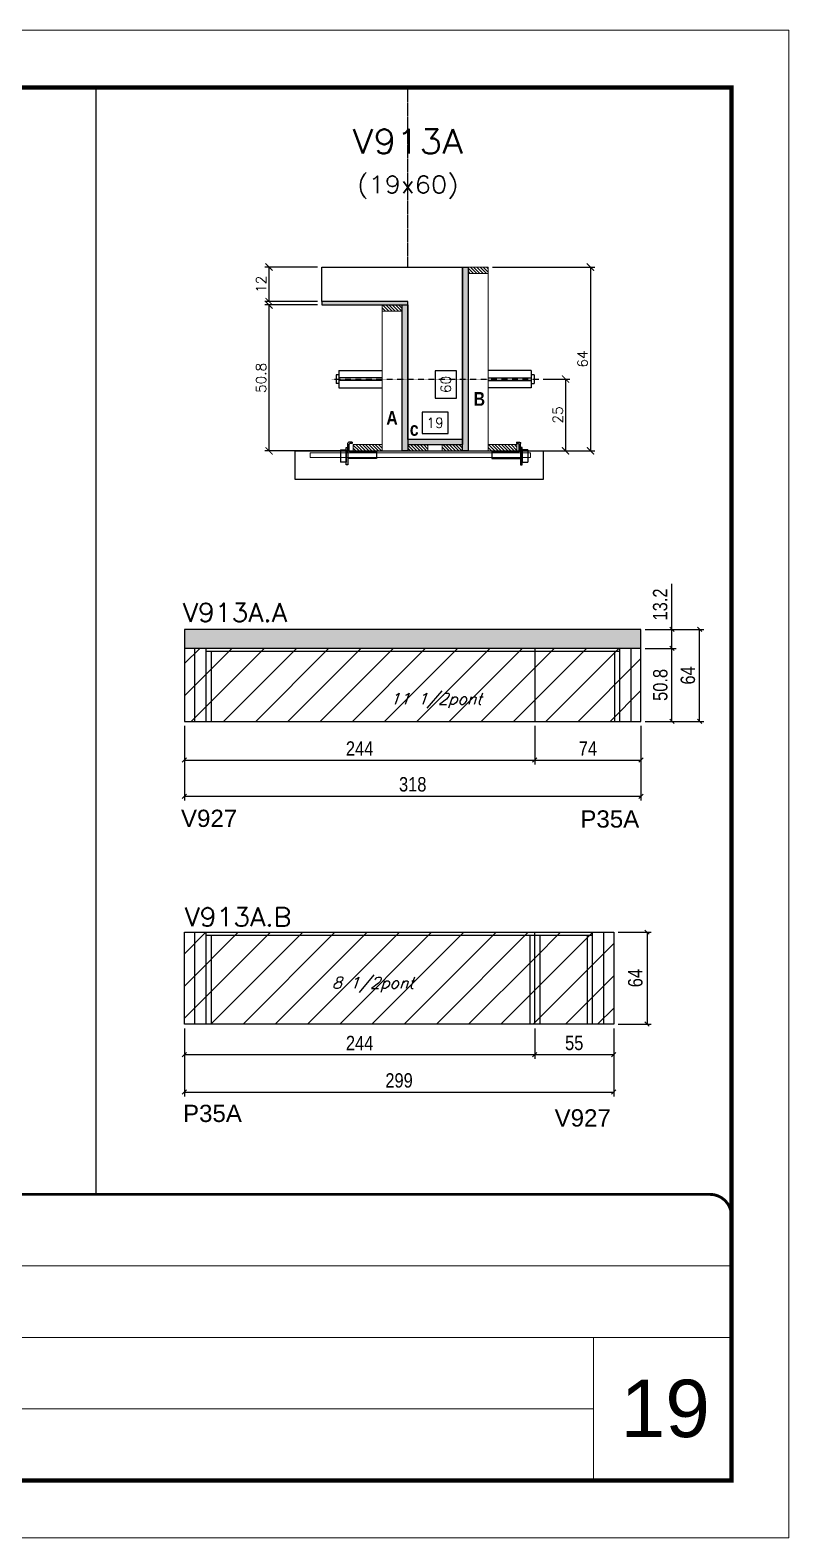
# Model space of a CAD drawing. Extents: x -20960 to -5926, y -2106 to 21915.
# Drawn here: x -8067 to -7538, y 16271 to 17321 of the extents above; entities that cross this region are included whole.
import ezdxf
from ezdxf.enums import TextEntityAlignment as Align

# ---------------------------------------------------------------- set-up
doc = ezdxf.new("R2010")
doc.units = 0
for name, pattern in [('CONTINUO', [0]), ('DASHED', [0.75, 0.5, -0.25]), ('HIDDEN', [0.375, 0.25, -0.125])]:
    doc.linetypes.add(name, pattern=pattern)
for name, color, linetype in [('5', 5, 'Continuous'), ('barrote', 251, 'Continuous'), ('COTA', 241, 'Continuous'), ('Cota Seção (2x)', 4, 'Continuous'), ('detalhes', 4, 'Continuous'), ('Painéis', 200, 'Continuous'), ('presilha', 1, 'Continuous'), ('Reaproveitamento', 251, 'Continuous'), ('SARR_2.2x7', 40, 'Continuous'), ('SARR_3.5x7', 81, 'Continuous'), ('TENSOR', 3, 'Continuous'), ('texto', 7, 'Continuous'), ('Texto de Titulo', 7, 'Continuous'), ('Texto Qtd Sarr', 242, 'Continuous')]:
    doc.layers.add(name, color=color, linetype=linetype)
for name, color, linetype, lineweight in [('CARIMBO', 255, 'Continuous', 9), ('CONCRETO', 251, 'Continuous', 25), ('Folhas', 255, 'Continuous', 9), ('Hachura', 251, 'Continuous', 9), ('Madeira', 126, 'Continuous', 18), ('SARRAFO DE PRESSAO', 251, 'DASHED', 9), ('SCO-___-LAJ', 2, 'Continuous', 0), ('Texto Seção', 7, 'Continuous', 15)]:
    doc.layers.add(name, color=color, linetype=linetype, lineweight=lineweight)
doc.styles.add('ARIAL', font='arial.ttf')
doc.styles.add('COTA TECNICA', font='techl___.ttf', dxfattribs={"height": 10})
doc.styles.add('REGUA-120', font='ROMANS.shx', dxfattribs={"height": 15})
doc.styles.add('Romans', font='romans.shx')
doc.styles.get("Standard").update_dxf_attribs({"font": 'arial.ttf'})
doc.styles.add('TECNICA', font='techb___.ttf', dxfattribs={"height": 10})
doc.dimstyles.new('Cota Seção (2x)', dxfattribs={"dimtxt": 7, "dimasz": 5, "dimexe": 3, "dimexo": 3, "dimgap": 2, "dimtad": 3, "dimdec": 1, "dimlfac": 0.5, "dimzin": 12, "dimdsep": 46, "dimtxsty": 'Romans', "dimblk": 'ARCHTICK', "dimcen": 0, "dimclrd": 4, "dimclre": 4, "dimclrt": 1, "dimadec": 1, "dimazin": 3, "dimtfac": 1, "dimtdec": 1, "dimtmove": 0, "dimatfit": 3, "dimldrblk": 'OBLIQUE', "dimfxl": 1, "dimtolj": 1, "dimtzin": 12, "dimarcsym": 0})
doc.dimstyles.new('Cota Seção interna', dxfattribs={"dimtxt": 7, "dimasz": 6, "dimexe": 0.18, "dimexo": 2, "dimgap": -4, "dimtad": 3, "dimdec": 1, "dimlfac": 0.5, "dimzin": 12, "dimdsep": 46, "dimtxsty": 'Romans', "dimblk": 'ARCHTICK', "dimcen": 0.09, "dimse1": 1, "dimse2": 1, "dimsd1": 1, "dimsd2": 1, "dimclrd": 180, "dimclre": 5, "dimclrt": 1, "dimadec": 0, "dimazin": 3, "dimtfac": 1, "dimtdec": 1, "dimtofl": 0, "dimtmove": 0, "dimatfit": 3, "dimldrblk": 'ARCHTICK', "dimfxl": 1, "dimtolj": 1, "dimtzin": 0, "dimarcsym": 0})
doc.dimstyles.new('PAINEL', dxfattribs={"dimtxt": 10, "dimasz": 3, "dimexe": 3, "dimexo": 3, "dimgap": 3, "dimtad": 1, "dimdec": 1, "dimzin": 12, "dimdsep": 46, "dimtxsty": 'COTA TECNICA', "dimblk1": 'OBLIQUE', "dimblk2": 'OBLIQUE', "dimsah": 1, "dimcen": 0.9, "dimclrd": 4, "dimclre": 4, "dimclrt": 240, "dimadec": 1, "dimazin": 3, "dimtfac": 1, "dimtdec": 1, "dimtmove": 0, "dimatfit": 3, "dimfxl": 1, "dimtolj": 1, "dimtzin": 12, "dimarcsym": 0})
pattern_1 = [(45, (1585, 0), (-11.22532, 11.22532), [])]

# ---------------------------------------------------------------- blocks, each defined once
blk = doc.blocks.new('9999999999')
at = {"color": 30, "linetype": 'CONTINUO'}
for p, q in [((98564.6, 34379.6), (99584, 34379.6)), ((98564.6, 34329.8), (99488, 34329.8)), ((99584, 34329.8), (99488, 34329.8)), ((99488, 34329.8), (99488, 34230.2)), ((98564.6, 34280), (99488, 34280))]:
    blk.add_line(p, q, dxfattribs=at)
at = {"color": 30, "linetype": 'CONTINUO', "const_width": 2}
blk.add_lwpolyline([(99584, 34230.2), (99584, 34414.4, 0.414214), (99569, 34429.4), (98229, 34429.4, 0.414214), (98214, 34414.4), (98214, 34245.2, 0.414214), (98229, 34230.2), (99584, 34230.2)], format="xyb", dxfattribs=at)
at = {"layer": 'Folhas'}
blk.add_lwpolyline([(98139, 34190.2), (99624, 34190.2), (99624, 35240.2), (98139, 35240.2)], close=True, dxfattribs=at)
at = {"layer": 'Folhas', "color": 30, "const_width": 3}
blk.add_lwpolyline([(98214, 34230.2), (99584, 34230.2), (99584, 35200.2), (98214, 35200.2)], close=True, dxfattribs=at)
blk = doc.blocks.new('_Oblique')
at = {"color": 0, "linetype": 'ByBlock', "lineweight": -2}
blk.add_line((-0.5, -0.5), (0.5, 0.5), dxfattribs=at)
blk = doc.blocks.new('*D1904')
at = {"layer": 'COTA', "color": 4, "linetype": 'ByBlock', "lineweight": -2, "transparency": 16777216}
for p, q in [((-7959.5, 16836.7), (-7959.5, 16784.6)), ((-7641.5, 16836.7), (-7641.5, 16784.6)), ((-7959.5, 16787.6), (-7641.5, 16787.6))]:
    blk.add_line(p, q, dxfattribs=at)
at = {"layer": 'Defpoints', "color": 0, "linetype": 'ByBlock', "transparency": 16777216}
for p in [(-7959.5, 16839.7), (-7641.5, 16839.7), (-7641.5, 16787.6)]:
    blk.add_point(p, dxfattribs=at)
at = {"layer": 'COTA', "color": 4, "linetype": 'ByBlock', "lineweight": -2, "transparency": 16777216, "xscale": 3, "yscale": 3, "zscale": 3, "rotation": 180}
blk.add_blockref('_Oblique', (-7959.5, 16787.6), dxfattribs=at)
at = {"layer": 'COTA', "color": 4, "linetype": 'ByBlock', "lineweight": -2, "transparency": 16777216, "xscale": 3, "yscale": 3, "zscale": 3}
blk.add_blockref('_Oblique', (-7641.5, 16787.6), dxfattribs=at)
at = {"layer": 'COTA', "color": 240, "linetype": 'ByBlock', "transparency": 16777216, "insert": (-7800.5, 16795.8), "char_height": 10, "attachment_point": 5, "style": 'COTA TECNICA'}
blk.add_mtext('\\A1;318', dxfattribs=at)
blk = doc.blocks.new('*D1905')
at = {"layer": 'COTA', "color": 4, "linetype": 'ByBlock', "lineweight": -2, "transparency": 16777216}
for p, q in [((-7959.5, 16625.9), (-7959.5, 16578.5)), ((-7660.5, 16625.9), (-7660.5, 16578.5)), ((-7959.5, 16581.5), (-7660.5, 16581.5))]:
    blk.add_line(p, q, dxfattribs=at)
at = {"layer": 'Defpoints', "color": 0, "linetype": 'ByBlock', "transparency": 16777216}
for p in [(-7959.5, 16628.9), (-7660.5, 16628.9), (-7660.5, 16581.5)]:
    blk.add_point(p, dxfattribs=at)
at = {"layer": 'COTA', "color": 4, "linetype": 'ByBlock', "lineweight": -2, "transparency": 16777216, "xscale": 3, "yscale": 3, "zscale": 3, "rotation": 180}
blk.add_blockref('_Oblique', (-7959.5, 16581.5), dxfattribs=at)
at = {"layer": 'COTA', "color": 4, "linetype": 'ByBlock', "lineweight": -2, "transparency": 16777216, "xscale": 3, "yscale": 3, "zscale": 3}
blk.add_blockref('_Oblique', (-7660.5, 16581.5), dxfattribs=at)
at = {"layer": 'COTA', "color": 240, "linetype": 'ByBlock', "transparency": 16777216, "insert": (-7810, 16589.6), "char_height": 10, "attachment_point": 5, "style": 'COTA TECNICA'}
blk.add_mtext('\\A1;299', dxfattribs=at)
blk = doc.blocks.new('*D1906')
at = {"layer": 'COTA', "color": 4, "linetype": 'ByBlock', "lineweight": -2, "transparency": 16777216}
for p, q in [((-7638.5, 16890.5), (-7616.9, 16890.5)), ((-7619.9, 16839.7), (-7619.9, 16890.5)), ((-7638.5, 16839.7), (-7616.9, 16839.7))]:
    blk.add_line(p, q, dxfattribs=at)
at = {"layer": 'Defpoints', "color": 0, "linetype": 'ByBlock', "transparency": 16777216}
for p in [(-7641.5, 16890.5), (-7619.9, 16890.5), (-7641.5, 16839.7)]:
    blk.add_point(p, dxfattribs=at)
at = {"layer": 'COTA', "color": 4, "linetype": 'ByBlock', "lineweight": -2, "transparency": 16777216, "xscale": 3, "yscale": 3, "zscale": 3}
for p, rotation in [((-7619.9, 16890.5), 90), ((-7619.9, 16839.7), 270)]:
    blk.add_blockref('_Oblique', p, dxfattribs=dict(at, rotation=rotation))
at = {"layer": 'COTA', "color": 240, "linetype": 'ByBlock', "transparency": 16777216, "insert": (-7628, 16865.1), "char_height": 10, "attachment_point": 5, "rotation": 90, "style": 'COTA TECNICA'}
blk.add_mtext('\\A1;50.8', dxfattribs=at)
blk = doc.blocks.new('*D1907')
at = {"layer": 'COTA', "color": 4, "linetype": 'ByBlock', "lineweight": -2, "transparency": 16777216}
for p, q in [((-7619.9, 16903.7), (-7619.9, 16935.5)), ((-7638.5, 16903.7), (-7616.9, 16903.7)), ((-7619.9, 16890.5), (-7619.9, 16903.7)), ((-7638.5, 16890.5), (-7616.9, 16890.5))]:
    blk.add_line(p, q, dxfattribs=at)
at = {"layer": 'Defpoints', "color": 0, "linetype": 'ByBlock', "transparency": 16777216}
for p in [(-7641.5, 16903.7), (-7619.9, 16903.7), (-7641.5, 16890.5)]:
    blk.add_point(p, dxfattribs=at)
at = {"layer": 'COTA', "color": 4, "linetype": 'ByBlock', "lineweight": -2, "transparency": 16777216, "xscale": 3, "yscale": 3, "zscale": 3}
for p, rotation in [((-7619.9, 16903.7), 90), ((-7619.9, 16890.5), 270)]:
    blk.add_blockref('_Oblique', p, dxfattribs=dict(at, rotation=rotation))
at = {"layer": 'COTA', "color": 240, "linetype": 'ByBlock', "transparency": 16777216, "insert": (-7628.1, 16921.1), "char_height": 10, "attachment_point": 5, "rotation": 90, "style": 'COTA TECNICA'}
blk.add_mtext('\\A1;13.2', dxfattribs=at)
blk = doc.blocks.new('*D1908')
at = {"layer": 'COTA', "color": 4, "linetype": 'ByBlock', "lineweight": -2, "transparency": 16777216}
for p, q in [((-7638.5, 16903.7), (-7597.7, 16903.7)), ((-7600.7, 16839.7), (-7600.7, 16903.7)), ((-7638.5, 16839.7), (-7597.7, 16839.7))]:
    blk.add_line(p, q, dxfattribs=at)
at = {"layer": 'Defpoints', "color": 0, "linetype": 'ByBlock', "transparency": 16777216}
for p in [(-7641.5, 16903.7), (-7600.7, 16903.7), (-7641.5, 16839.7)]:
    blk.add_point(p, dxfattribs=at)
at = {"layer": 'COTA', "color": 4, "linetype": 'ByBlock', "lineweight": -2, "transparency": 16777216, "xscale": 3, "yscale": 3, "zscale": 3}
for p, rotation in [((-7600.7, 16903.7), 90), ((-7600.7, 16839.7), 270)]:
    blk.add_blockref('_Oblique', p, dxfattribs=dict(at, rotation=rotation))
at = {"layer": 'COTA', "color": 240, "linetype": 'ByBlock', "transparency": 16777216, "insert": (-7608.8, 16871.7), "char_height": 10, "attachment_point": 5, "rotation": 90, "style": 'COTA TECNICA'}
blk.add_mtext('\\A1;64', dxfattribs=at)
blk = doc.blocks.new('*D1909')
at = {"layer": 'COTA', "color": 4, "linetype": 'ByBlock', "lineweight": -2, "transparency": 16777216}
for p, q in [((-7657.5, 16692.9), (-7634.3, 16692.9)), ((-7637.3, 16692.9), (-7637.3, 16628.9)), ((-7657.5, 16628.9), (-7634.3, 16628.9))]:
    blk.add_line(p, q, dxfattribs=at)
at = {"layer": 'Defpoints', "color": 0, "linetype": 'ByBlock', "transparency": 16777216}
for p in [(-7660.5, 16692.9), (-7660.5, 16628.9), (-7637.3, 16628.9)]:
    blk.add_point(p, dxfattribs=at)
at = {"layer": 'COTA', "color": 4, "linetype": 'ByBlock', "lineweight": -2, "transparency": 16777216, "xscale": 3, "yscale": 3, "zscale": 3}
for p, rotation in [((-7637.3, 16692.9), 90), ((-7637.3, 16628.9), 270)]:
    blk.add_blockref('_Oblique', p, dxfattribs=dict(at, rotation=rotation))
at = {"layer": 'COTA', "color": 240, "linetype": 'ByBlock', "transparency": 16777216, "insert": (-7645.4, 16660.9), "char_height": 10, "attachment_point": 5, "rotation": 90, "style": 'COTA TECNICA'}
blk.add_mtext('\\A1;64', dxfattribs=at)
blk = doc.blocks.new('*D1910')
at = {"layer": 'COTA', "color": 4, "linetype": 'ByBlock', "lineweight": -2, "transparency": 16777216}
for p, q in [((-7959.5, 16836.7), (-7959.5, 16809.7)), ((-7715.5, 16836.7), (-7715.5, 16809.7)), ((-7959.5, 16812.7), (-7715.5, 16812.7))]:
    blk.add_line(p, q, dxfattribs=at)
at = {"layer": 'Defpoints', "color": 0, "linetype": 'ByBlock', "transparency": 16777216}
for p in [(-7959.5, 16839.7), (-7715.5, 16839.7), (-7715.5, 16812.7)]:
    blk.add_point(p, dxfattribs=at)
at = {"layer": 'COTA', "color": 4, "linetype": 'ByBlock', "lineweight": -2, "transparency": 16777216, "xscale": 3, "yscale": 3, "zscale": 3, "rotation": 180}
blk.add_blockref('_Oblique', (-7959.5, 16812.7), dxfattribs=at)
at = {"layer": 'COTA', "color": 4, "linetype": 'ByBlock', "lineweight": -2, "transparency": 16777216, "xscale": 3, "yscale": 3, "zscale": 3}
blk.add_blockref('_Oblique', (-7715.5, 16812.7), dxfattribs=at)
at = {"layer": 'COTA', "color": 240, "linetype": 'ByBlock', "transparency": 16777216, "insert": (-7837.5, 16820.8), "char_height": 10, "attachment_point": 5, "style": 'COTA TECNICA'}
blk.add_mtext('\\A1;244', dxfattribs=at)
blk = doc.blocks.new('*D1911')
at = {"layer": 'COTA', "color": 4, "linetype": 'ByBlock', "lineweight": -2, "transparency": 16777216}
for p, q in [((-7715.5, 16836.7), (-7715.5, 16809.7)), ((-7641.5, 16836.7), (-7641.5, 16809.7)), ((-7715.5, 16812.7), (-7641.5, 16812.7))]:
    blk.add_line(p, q, dxfattribs=at)
at = {"layer": 'Defpoints', "color": 0, "linetype": 'ByBlock', "transparency": 16777216}
for p in [(-7715.5, 16839.7), (-7641.5, 16839.7), (-7641.5, 16812.7)]:
    blk.add_point(p, dxfattribs=at)
at = {"layer": 'COTA', "color": 4, "linetype": 'ByBlock', "lineweight": -2, "transparency": 16777216, "xscale": 3, "yscale": 3, "zscale": 3, "rotation": 180}
blk.add_blockref('_Oblique', (-7715.5, 16812.7), dxfattribs=at)
at = {"layer": 'COTA', "color": 4, "linetype": 'ByBlock', "lineweight": -2, "transparency": 16777216, "xscale": 3, "yscale": 3, "zscale": 3}
blk.add_blockref('_Oblique', (-7641.5, 16812.7), dxfattribs=at)
at = {"layer": 'COTA', "color": 240, "linetype": 'ByBlock', "transparency": 16777216, "insert": (-7678.5, 16820.8), "char_height": 10, "attachment_point": 5, "style": 'COTA TECNICA'}
blk.add_mtext('\\A1;74', dxfattribs=at)
blk = doc.blocks.new('*D1912')
at = {"layer": 'COTA', "color": 4, "linetype": 'ByBlock', "lineweight": -2, "transparency": 16777216}
for p, q in [((-7959.5, 16625.9), (-7959.5, 16604.6)), ((-7715.5, 16625.9), (-7715.5, 16604.6)), ((-7959.5, 16607.6), (-7715.5, 16607.6))]:
    blk.add_line(p, q, dxfattribs=at)
at = {"layer": 'Defpoints', "color": 0, "linetype": 'ByBlock', "transparency": 16777216}
for p in [(-7959.5, 16628.9), (-7715.5, 16628.9), (-7715.5, 16607.6)]:
    blk.add_point(p, dxfattribs=at)
at = {"layer": 'COTA', "color": 4, "linetype": 'ByBlock', "lineweight": -2, "transparency": 16777216, "xscale": 3, "yscale": 3, "zscale": 3, "rotation": 180}
blk.add_blockref('_Oblique', (-7959.5, 16607.6), dxfattribs=at)
at = {"layer": 'COTA', "color": 4, "linetype": 'ByBlock', "lineweight": -2, "transparency": 16777216, "xscale": 3, "yscale": 3, "zscale": 3}
blk.add_blockref('_Oblique', (-7715.5, 16607.6), dxfattribs=at)
at = {"layer": 'COTA', "color": 240, "linetype": 'ByBlock', "transparency": 16777216, "insert": (-7837.5, 16615.7), "char_height": 10, "attachment_point": 5, "style": 'COTA TECNICA'}
blk.add_mtext('\\A1;244', dxfattribs=at)
blk = doc.blocks.new('*D1913')
at = {"layer": 'COTA', "color": 4, "linetype": 'ByBlock', "lineweight": -2, "transparency": 16777216}
for p, q in [((-7715.5, 16625.9), (-7715.5, 16604.6)), ((-7660.5, 16625.9), (-7660.5, 16604.6)), ((-7715.5, 16607.6), (-7660.5, 16607.6))]:
    blk.add_line(p, q, dxfattribs=at)
at = {"layer": 'Defpoints', "color": 0, "linetype": 'ByBlock', "transparency": 16777216}
for p in [(-7715.5, 16628.9), (-7660.5, 16628.9), (-7660.5, 16607.6)]:
    blk.add_point(p, dxfattribs=at)
at = {"layer": 'COTA', "color": 4, "linetype": 'ByBlock', "lineweight": -2, "transparency": 16777216, "xscale": 3, "yscale": 3, "zscale": 3, "rotation": 180}
blk.add_blockref('_Oblique', (-7715.5, 16607.6), dxfattribs=at)
at = {"layer": 'COTA', "color": 4, "linetype": 'ByBlock', "lineweight": -2, "transparency": 16777216, "xscale": 3, "yscale": 3, "zscale": 3}
blk.add_blockref('_Oblique', (-7660.5, 16607.6), dxfattribs=at)
at = {"layer": 'COTA', "color": 240, "linetype": 'ByBlock', "transparency": 16777216, "insert": (-7688, 16615.7), "char_height": 10, "attachment_point": 5, "style": 'COTA TECNICA'}
blk.add_mtext('\\A1;55', dxfattribs=at)
blk = doc.blocks.new('titulo1')
at = {"layer": 'Defpoints', "color": 252, "linetype": 'HIDDEN', "ltscale": 2}
blk.add_line((0, 0), (0, 125), dxfattribs=at)
at = {"layer": 'Defpoints', "style": 'Romans', "oblique": 15}
blk.add_attdef('FOLHA', text='', height=10, dxfattribs=at).set_placement((0, 15.6), align=Align.MIDDLE_CENTER)
at = {"layer": 'Texto Qtd Sarr', "color": 3, "style": 'Romans', "oblique": 15}
for tag, height, p in [('TITULO', 17, (0, 71.4)), ('SEÇÃO', 12, (0, 41.5))]:
    blk.add_attdef(tag, text='', height=height, dxfattribs=at).set_placement(p, align=Align.MIDDLE_CENTER)
blk = doc.blocks.new('_ArchTick')
at = {"color": 0, "linetype": 'ByBlock', "const_width": 0.15}
blk.add_lwpolyline([(-0.5, -0.5), (0.5, 0.5)], dxfattribs=at)
blk = doc.blocks.new('*D1883')
at = {"layer": 'COTA', "color": 4, "lineweight": -2, "transparency": 16777216}
for p, q in [((-7866.9, 17129.7), (-7903.6, 17129.7)), ((-7900.6, 17028.1), (-7900.6, 17129.7)), ((-7849.3, 17028.1), (-7903.6, 17028.1))]:
    blk.add_line(p, q, dxfattribs=at)
at = {"layer": 'Defpoints', "color": 0, "transparency": 16777216}
for p in [(-7900.6, 17129.7), (-7863.9, 17129.7), (-7846.3, 17028.1)]:
    blk.add_point(p, dxfattribs=at)
at = {"layer": 'COTA', "color": 4, "lineweight": -2, "transparency": 16777216, "xscale": 5, "yscale": 5, "zscale": 5}
for p, rotation in [((-7900.6, 17129.7), 90), ((-7900.6, 17028.1), 270)]:
    blk.add_blockref('_ArchTick', p, dxfattribs=dict(at, rotation=rotation))
at = {"layer": 'COTA', "color": 1, "transparency": 16777216, "insert": (-7906.1, 17078.9), "char_height": 7, "attachment_point": 5, "rotation": 90, "style": 'Romans'}
blk.add_mtext('\\A1;50.8', dxfattribs=at)
blk = doc.blocks.new('*D1884')
at = {"layer": 'COTA', "color": 4, "lineweight": -2, "transparency": 16777216}
for p, q in [((-7866.9, 17156.1), (-7903.6, 17156.1)), ((-7900.6, 17132.1), (-7900.6, 17156.1)), ((-7866.9, 17132.1), (-7903.6, 17132.1))]:
    blk.add_line(p, q, dxfattribs=at)
at = {"layer": 'Defpoints', "color": 0, "transparency": 16777216}
for p in [(-7900.6, 17156.1), (-7863.9, 17156.1), (-7863.9, 17132.1)]:
    blk.add_point(p, dxfattribs=at)
at = {"layer": 'COTA', "color": 4, "lineweight": -2, "transparency": 16777216, "xscale": 5, "yscale": 5, "zscale": 5}
for p, rotation in [((-7900.6, 17156.1), 90), ((-7900.6, 17132.1), 270)]:
    blk.add_blockref('_ArchTick', p, dxfattribs=dict(at, rotation=rotation))
at = {"layer": 'COTA', "color": 1, "transparency": 16777216, "insert": (-7906.1, 17144.1), "char_height": 7, "attachment_point": 5, "rotation": 90, "style": 'Romans'}
blk.add_mtext('\\A1;12', dxfattribs=at)
blk = doc.blocks.new('*D1885')
at = {"layer": 'Cota Seção (2x)', "color": 180, "lineweight": -2, "transparency": 16777216}
for p, q in [((-7769.9, 17083.8), (-7784.9, 17083.8)), ((-7784.9, 17083.8), (-7784.9, 17064.8)), ((-7769.9, 17064.8), (-7769.9, 17083.8)), ((-7784.9, 17064.8), (-7769.9, 17064.8))]:
    blk.add_line(p, q, dxfattribs=at)
at = {"layer": 'Defpoints', "color": 0, "transparency": 16777216}
for p in [(-7803.9, 17156.1), (-7765.9, 17156.1), (-7803.9, 17036.1)]:
    blk.add_point(p, dxfattribs=at)
at = {"layer": 'Cota Seção (2x)', "color": 1, "transparency": 16777216, "insert": (-7777.4, 17074.3), "char_height": 7, "attachment_point": 5, "rotation": 90, "style": 'Romans'}
blk.add_mtext('\\A1;60', dxfattribs=at)
blk = doc.blocks.new('PRESILHA METÁLICA 1')
at = {"layer": 'presilha'}
for p, q in [((7.5, 10.6), (7.5, 19.9)), ((12, 21), (8.6, 21)), ((9, 11.6), (9, 18.9)), ((12, 19.5), (9.6, 19.5)), ((12, 21), (12, 19.5)), ((0, 13), (6, 13)), ((0, 13), (0, 0)), ((6, 0), (0, 0)), ((6, 15.5), (7.5, 15.5)), ((6, -2.5), (6, 15.5)), ((6, 13), (6, 0)), ((7.5, 15.5), (7.5, -2.5)), ((37.5, 4.1), (7.5, 4.1)), ((37.5, 11), (9.6, 11)), ((37.5, 11), (37.5, 4.1)), ((7.5, -2.5), (6, -2.5))]:
    blk.add_line(p, q, dxfattribs=at)
for centre, radius, start, end in [((8.6, 19.9), 1.14, 90, 180), ((9.6, 18.9), 0.57, 90, 180), ((9.6, 11.6), 0.57, 180, 270)]:
    blk.add_arc(centre, radius, start, end, dxfattribs=at)
blk = doc.blocks.new('*D1886')
at = {"layer": 'Cota Seção (2x)', "color": 180, "lineweight": -2, "transparency": 16777216}
for p, q in [((-7775.9, 17055.1), (-7793.9, 17055.1)), ((-7793.9, 17055.1), (-7793.9, 17040.1)), ((-7775.9, 17040.1), (-7775.9, 17055.1)), ((-7793.9, 17040.1), (-7775.9, 17040.1))]:
    blk.add_line(p, q, dxfattribs=at)
at = {"layer": 'Defpoints', "color": 0, "transparency": 16777216}
for p in [(-7803.9, 17036.1), (-7803.9, 17028.1), (-7765.9, 17028.1)]:
    blk.add_point(p, dxfattribs=at)
at = {"layer": 'Cota Seção (2x)', "color": 1, "transparency": 16777216, "insert": (-7784.9, 17047.6), "char_height": 7, "attachment_point": 5, "style": 'Romans'}
blk.add_mtext('\\A1;19', dxfattribs=at)
blk = doc.blocks.new('*D1887')
at = {"layer": 'COTA', "color": 4, "lineweight": -2, "transparency": 16777216}
for p, q in [((-7744.9, 17156.1), (-7673.7, 17156.1)), ((-7676.7, 17156.1), (-7676.7, 17028.1)), ((-7744.9, 17028.1), (-7673.7, 17028.1))]:
    blk.add_line(p, q, dxfattribs=at)
at = {"layer": 'Defpoints', "color": 0, "transparency": 16777216}
for p in [(-7747.9, 17156.1), (-7747.9, 17028.1), (-7676.7, 17028.1)]:
    blk.add_point(p, dxfattribs=at)
at = {"layer": 'COTA', "color": 4, "lineweight": -2, "transparency": 16777216, "xscale": 5, "yscale": 5, "zscale": 5}
for p, rotation in [((-7676.7, 17156.1), 90), ((-7676.7, 17028.1), 270)]:
    blk.add_blockref('_ArchTick', p, dxfattribs=dict(at, rotation=rotation))
at = {"layer": 'COTA', "color": 1, "transparency": 16777216, "insert": (-7682.2, 17092.1), "char_height": 7, "attachment_point": 5, "rotation": 90, "style": 'Romans'}
blk.add_mtext('\\A1;64', dxfattribs=at)
blk = doc.blocks.new('*D1902')
at = {"layer": 'COTA', "color": 4, "lineweight": -2, "transparency": 16777216}
for p, q in [((-7709.6, 17078.1), (-7691, 17078.1)), ((-7694, 17078.1), (-7694, 17028.1)), ((-7709.6, 17028.1), (-7691, 17028.1))]:
    blk.add_line(p, q, dxfattribs=at)
at = {"layer": 'Defpoints', "color": 0, "transparency": 16777216}
for p in [(-7712.6, 17078.1), (-7712.6, 17028.1), (-7694, 17028.1)]:
    blk.add_point(p, dxfattribs=at)
at = {"layer": 'COTA', "color": 4, "lineweight": -2, "transparency": 16777216, "xscale": 5, "yscale": 5, "zscale": 5}
for p, rotation in [((-7694, 17078.1), 90), ((-7694, 17028.1), 270)]:
    blk.add_blockref('_ArchTick', p, dxfattribs=dict(at, rotation=rotation))
at = {"layer": 'COTA', "color": 1, "transparency": 16777216, "insert": (-7699.5, 17053.1), "char_height": 7, "attachment_point": 5, "rotation": 90, "style": 'Romans'}
blk.add_mtext('\\A1;25', dxfattribs=at)

msp = doc.modelspace()

# ---------------------------------------------------------------- hatches: boundary and pattern name
at = {"layer": 'COTA', "linetype": 'ByBlock'}
h = msp.add_hatch(dxfattribs=at)
h.set_pattern_fill('AR-CONC', color=256, scale=0.03)
h.set_pattern_definition([(50, (-146813.3204, -14867.5354), (5.46554007, -0.47817257), [0.5715, -6.2865]), (355, (-146813.3204, -14867.5354), (-1.05730264, 5.73170536), [0.4572, -5.02921753]), (100.4514447, (-146812.865, -14867.575), (4.40823741, 5.25353256), [0.48570026, -5.34270734]), (46.1842, (-146813.3204, -14866.0114), (8.13237123, -1.26126984), [0.85725, -9.42975]), (96.6355576, (-146812.643, -14866.1165), (7.122124, 7.42278374), [0.7285507, -8.01406824]), (351.184151, (-146813.3204, -14866.011), (7.122124, 7.42278374), [0.685799, -7.54379196]), (21, (-146812.5584, -14866.3924), (4.54843174, -3.06795595), [0.5715, -6.2865]), (326, (-146812.5584, -14866.3924), (1.85406085, 5.52563898), [0.4572, -5.0292]), (71.451445, (-146812.1794, -14866.648), (6.40249258, 2.45768307), [0.48570026, -5.34269813]), (37.5, (-146813.3204, -14867.5354), (0.092658098, 2.536651166), [0, -4.96824, 0, -5.1054, 0, -5.04825]), (7.5, (-146813.3204, -14867.5354), (2.004589875, 3.005417245), [0, -2.91084, 0, -4.85394, 0, -1.92405]), (327.5, (-146815.0197, -14867.5354), (4.067717855, -0.17186232), [0, -1.905, 0, -5.9436, 0, -7.8867]), (317.5, (-146815.7817, -14867.5354), (4.44387544, 0.76279473), [0, -2.4765, 0, -3.94716, 0, -5.6007])])
h.paths.add_polyline_path([(-7641.5, 16890.53), (-7641.5, 16903.73), (-7959.5, 16903.73), (-7959.5, 16890.53)])
at = {"layer": 'Hachura'}
h = msp.add_hatch(color=256, dxfattribs=at)
h.dxf.hatch_style = 1
h.paths.add_polyline_path([(-7765.89, 17156.09), (-7761.89, 17156.09), (-7761.89, 17028.09), (-7765.89, 17028.09)])
h = msp.add_hatch(dxfattribs=at)
h.set_pattern_fill('ANSI31', color=256, scale=0.5, angle=270, style=0)
h.set_pattern_definition([(315, (15045.9306, 8848.4468), (1.12253202, 1.12253202), [])])
h.paths.add_polyline_path([(-7747.89, 17151.69), (-7747.89, 17156.09), (-7761.89, 17156.09), (-7761.89, 17151.69)])
h = msp.add_hatch(color=256, dxfattribs=at)
h.dxf.hatch_style = 1
h.paths.add_polyline_path([(-7803.89, 17129.69), (-7803.89, 17132.09), (-7863.89, 17132.09), (-7863.89, 17129.69)])
h = msp.add_hatch(dxfattribs=at)
h.set_pattern_fill('ANSI31', color=256, scale=0.5, angle=270, style=0)
h.set_pattern_definition([(315, (15105.9306, 8822.0468), (1.12253202, 1.12253202), [])])
h.paths.add_polyline_path([(-7807.89, 17125.29), (-7807.89, 17129.69), (-7821.89, 17129.69), (-7821.89, 17125.29)])
h = msp.add_hatch(color=256, dxfattribs=at)
h.dxf.hatch_style = 1
h.paths.add_polyline_path([(-7807.89, 17129.69), (-7803.89, 17129.69), (-7803.89, 17028.09), (-7807.89, 17028.09)])
h = msp.add_hatch(dxfattribs=at)
h.set_pattern_fill('ANSI31', color=256, scale=0.5, angle=270, style=0)
h.set_pattern_definition([(315, (15105.9306, 8798.4468), (1.12253202, 1.12253202), [])])
h.paths.add_polyline_path([(-7841.89, 17028.09), (-7841.89, 17032.49), (-7821.89, 17032.49), (-7821.89, 17028.09)])
h = msp.add_hatch(color=256, dxfattribs=at)
h.dxf.hatch_style = 1
h.paths.add_polyline_path([(-7765.89, 17032.49), (-7765.89, 17036.09), (-7803.89, 17036.09), (-7803.89, 17032.49)])
h = msp.add_hatch(dxfattribs=at)
h.set_pattern_fill('ANSI31', color=256, scale=0.5, angle=270, style=0)
h.set_pattern_definition([(315, (15114.7306, 8798.4468), (1.12253202, 1.12253202), [])])
h.paths.add_polyline_path([(-7803.89, 17028.09), (-7803.89, 17032.49), (-7789.89, 17032.49), (-7789.89, 17028.09)])
h = msp.add_hatch(dxfattribs=at)
h.set_pattern_fill('ANSI31', color=256, scale=0.5, angle=270, style=0)
h.set_pattern_definition([(315, (15114.7327, 8798.4468), (1.12253202, 1.12253202), [])])
h.paths.add_polyline_path([(-7765.89, 17028.09), (-7765.89, 17032.49), (-7779.89, 17032.49), (-7779.89, 17028.09)])
h = msp.add_hatch(dxfattribs=at)
h.set_pattern_fill('ANSI31', color=256, scale=0.5, angle=270, style=0)
h.set_pattern_definition([(315, (15011.9306, 8798.4468), (1.12253202, 1.12253202), [])])
h.paths.add_polyline_path([(-7747.89, 17028.09), (-7747.89, 17032.49), (-7727.89, 17032.49), (-7727.89, 17028.09)])
at = {"layer": 'Reaproveitamento', "transparency": 33554684}
h = msp.add_hatch(dxfattribs=at)
h.set_pattern_fill('ANSI31', color=256, scale=5)
h.set_pattern_definition(pattern_1)
h.paths.add_polyline_path([(-7959.5, 16890.53), (-7959.5, 16839.73), (-7715.5, 16839.73), (-7715.5, 16890.53)])
h.paths.add_polyline_path([(-7824.62, 16846.14), (-7750.52, 16846.14), (-7745.02, 16862.11), (-7819.12, 16862.11)], flags=24)
h = msp.add_hatch(dxfattribs=at)
h.set_pattern_fill('ANSI31', color=256, scale=5)
h.set_pattern_definition(pattern_1)
h.paths.add_polyline_path([(-7715.5, 16890.53), (-7715.5, 16839.73), (-7641.5, 16839.73), (-7641.5, 16890.53)])
h = msp.add_hatch(dxfattribs=at)
h.set_pattern_fill('ANSI31', color=256, scale=5)
h.set_pattern_definition(pattern_1)
h.paths.add_polyline_path([(-7715.5, 16628.86), (-7715.5, 16692.86), (-7959.5, 16692.86), (-7959.5, 16628.86)])
h.paths.add_polyline_path([(-7864.61, 16648.34), (-7796.99, 16648.34), (-7791.49, 16664.31), (-7859.11, 16664.31)], flags=24)
h = msp.add_hatch(dxfattribs=at)
h.set_pattern_fill('ANSI31', color=256, scale=5)
h.set_pattern_definition(pattern_1)
h.paths.add_polyline_path([(-7715.5, 16628.86), (-7660.5, 16628.86), (-7660.5, 16692.86), (-7715.5, 16692.86)])

# ---------------------------------------------------------------- linework, layer by layer
at = {"ltscale": 3}
for p, q in [((-7851.89, 17084.06), (-7851.89, 17072.06)), ((-7851.89, 17084.06), (-7821.89, 17084.06)), ((-7717.89, 17084.06), (-7747.89, 17084.06)), ((-7717.89, 17084.06), (-7717.89, 17072.06)), ((-7853.89, 17081.06), (-7853.89, 17075.06)), ((-7851.89, 17081.06), (-7853.89, 17081.06)), ((-7851.89, 17075.06), (-7853.89, 17075.06)), ((-7821.89, 17079.06), (-7851.89, 17079.06)), ((-7821.89, 17077.06), (-7851.89, 17077.06)), ((-7747.89, 17079.06), (-7717.89, 17079.06)), ((-7747.89, 17077.06), (-7717.89, 17077.06)), ((-7715.89, 17081.06), (-7717.89, 17081.06)), ((-7717.89, 17075.06), (-7715.89, 17075.06)), ((-7715.89, 17081.06), (-7715.89, 17075.06)), ((-7851.89, 17072.06), (-7821.89, 17072.06)), ((-7717.89, 17072.06), (-7747.89, 17072.06))]:
    msp.add_line(p, q, dxfattribs=at)
at = {"layer": 'barrote'}
msp.add_lwpolyline([(-7709.53, 17008.09), (-7882.49, 17008.09), (-7882.49, 17028.09), (-7709.53, 17028.09)], close=True, dxfattribs=at)
at = {"layer": 'CONCRETO'}
msp.add_lwpolyline([(-7803.89, 17132.09), (-7863.89, 17132.09), (-7863.89, 17156.09), (-7765.89, 17156.09), (-7765.89, 17032.49), (-7765.89, 17032.49), (-7765.89, 17036.09), (-7803.89, 17036.09)], close=True, dxfattribs=at)
at = {"layer": 'COTA', "linetype": 'ByBlock'}
for p, q in [((-8021.11, 17281.09), (-8021.11, 16510.33)), ((-7641.5, 16903.73), (-7959.5, 16903.73)), ((-7959.5, 16903.73), (-7959.5, 16890.53)), ((-7641.5, 16890.53), (-7641.5, 16903.73))]:
    msp.add_line(p, q, dxfattribs=at)
at = {"layer": 'Madeira'}
for points in [[(-7747.89, 17151.69), (-7747.89, 17156.09), (-7761.89, 17156.09), (-7761.89, 17151.69)], [(-7747.89, 17156.09), (-7761.89, 17156.09), (-7761.89, 17028.09), (-7747.89, 17028.09)], [(-7807.89, 17125.29), (-7807.89, 17129.69), (-7821.89, 17129.69), (-7821.89, 17125.29)], [(-7807.89, 17129.69), (-7821.89, 17129.69), (-7821.89, 17028.09), (-7807.89, 17028.09)], [(-7841.89, 17028.09), (-7841.89, 17032.49), (-7821.89, 17032.49), (-7821.89, 17028.09)], [(-7803.89, 17028.09), (-7803.89, 17032.49), (-7789.89, 17032.49), (-7789.89, 17028.09)], [(-7765.89, 17028.09), (-7765.89, 17032.49), (-7779.89, 17032.49), (-7779.89, 17028.09)], [(-7747.89, 17028.09), (-7747.89, 17032.49), (-7727.89, 17032.49), (-7727.89, 17028.09)]]:
    msp.add_lwpolyline(points, close=True, dxfattribs=at)
at = {"layer": 'Painéis', "linetype": 'ByBlock'}
for p, q in [((-7959.5, 16890.53), (-7959.5, 16839.73)), ((-7641.5, 16890.53), (-7959.5, 16890.53)), ((-7715.5, 16890.53), (-7715.5, 16839.73)), ((-7641.5, 16839.73), (-7641.5, 16890.53)), ((-7959.5, 16839.73), (-7641.5, 16839.73)), ((-7959.5, 16628.86), (-7959.5, 16692.86)), ((-7959.5, 16692.86), (-7660.5, 16692.86)), ((-7715.5, 16628.86), (-7715.5, 16692.86)), ((-7660.5, 16692.86), (-7660.5, 16628.86)), ((-7660.5, 16628.86), (-7959.5, 16628.86))]:
    msp.add_line(p, q, dxfattribs=at)
at = {"layer": 'Painéis'}
for points in [[(-7765.89, 17156.09), (-7761.89, 17156.09), (-7761.89, 17028.09), (-7765.89, 17028.09)], [(-7803.89, 17129.69), (-7803.89, 17132.09), (-7863.89, 17132.09), (-7863.89, 17129.69)], [(-7807.89, 17129.69), (-7803.89, 17129.69), (-7803.89, 17028.09), (-7807.89, 17028.09)], [(-7765.89, 17032.49), (-7765.89, 17036.09), (-7803.89, 17036.09), (-7803.89, 17032.49)]]:
    msp.add_lwpolyline(points, close=True, dxfattribs=at)
at = {"layer": 'SARR_2.2x7', "linetype": 'Continuous'}
for p, q in [((-7952.5, 16890.53), (-7952.5, 16839.73)), ((-7656.5, 16888.33), (-7944.5, 16888.33)), ((-7648.5, 16890.53), (-7648.5, 16839.73)), ((-7952.5, 16692.86), (-7952.5, 16628.86)), ((-7675.5, 16690.66), (-7944.5, 16690.66)), ((-7667.5, 16692.86), (-7667.5, 16628.86))]:
    msp.add_line(p, q, dxfattribs=at)
at = {"layer": 'SARR_3.5x7'}
for p, q in [((-7944.5, 16890.53), (-7944.5, 16839.73)), ((-7941, 16888.33), (-7941, 16839.73)), ((-7660, 16888.33), (-7660, 16839.73)), ((-7656.5, 16890.53), (-7656.5, 16839.73)), ((-7944.5, 16692.86), (-7944.5, 16628.86)), ((-7941, 16690.66), (-7941, 16628.86)), ((-7719, 16690.66), (-7719, 16628.86)), ((-7712, 16690.66), (-7712, 16628.86)), ((-7679, 16690.66), (-7679, 16628.86)), ((-7675.5, 16692.86), (-7675.5, 16628.86))]:
    msp.add_line(p, q, dxfattribs=at)
at = {"layer": 'SCO-___-LAJ', "color": 1}
msp.add_lwpolyline([(-7718.53, 17026.76), (-7871.83, 17026.76), (-7871.83, 17023.56), (-7718.53, 17023.56)], close=True, dxfattribs=at)
at = {"layer": 'TENSOR', "linetype": 'HIDDEN', "ltscale": 0.5}
msp.add_line((-7856.89, 17078.06), (-7712.59, 17078.06), dxfattribs=at)

# ---------------------------------------------------------------- block references
at = {"layer": 'presilha', "yscale": 0.6666666666666666, "zscale": 0.6666666666666666}
for p, xscale in [((-7850.76, 17020.12), 0.6666666666666666), ((-7720.31, 17020.12), -0.6666666666666666)]:
    msp.add_blockref('PRESILHA METÁLICA 1', p, dxfattribs=dict(at, xscale=xscale))
at = {"layer": 'SARRAFO DE PRESSAO', "color": 6, "linetype": 'ByBlock'}
msp.add_blockref('9999999999', (-107162.48, -17919.11), dxfattribs=at)
at = {"layer": 'Texto Seção'}
ref = msp.add_blockref('titulo1', (-7803.89, 17156.09), dxfattribs=at)
ref.add_attrib('TITULO', 'V913A', dxfattribs={"layer": 'Texto de Titulo', "color": 7, "height": 17, "style": 'Romans', "width": 1.1}).set_placement((-7803.89, 17243.59), align=Align.MIDDLE_CENTER)
ref.add_attrib('SEÇÃO', '(19x60)', dxfattribs={"layer": 'Texto de Titulo', "color": 7, "height": 12, "style": 'Romans', "width": 1.1}).set_placement((-7803.89, 17213.59), align=Align.MIDDLE_CENTER)

# ---------------------------------------------------------------- texts
at = {"layer": '5', "linetype": 'Continuous'}
for s, p in [('V927', (-7961.92, 16766.19)), ('P35A', (-7683.72, 16765.73)), ('P35A', (-7960.49, 16560.7)), ('V927', (-7701.66, 16557.56))]:
    msp.add_text(s, height=12, rotation=0.00004, dxfattribs=at).set_placement(p)
at = {"layer": 'CARIMBO', "style": 'ARIAL'}
msp.add_text('19', height=40, dxfattribs=at).set_placement((-7655.64, 16341.23))
at = {"layer": 'detalhes', "style": 'TECNICA'}
for s, p in [('B', (-7758.06, 17059.47)), ('A', (-7818.89, 17046.28)), ('c', (-7802.51, 17038.59))]:
    msp.add_text(s, height=9.6, dxfattribs=at).set_placement(p)
at = {"layer": 'texto', "color": 2, "char_height": 8, "attachment_point": 5, "style": 'Romans'}
for s, insert in [('{\\Q19;\\C256;11 1/2pont}', (-7784.32, 16854.13)), ('{\\Q19;\\C256;8 1/2pont}', (-7828.24, 16656.33))]:
    msp.add_mtext(s, dxfattribs=dict(at, insert=insert))
at = {"layer": 'Texto Seção', "style": 'REGUA-120', "width": 1.05}
for s, p in [('V913A.A', (-7960.65, 16909.09)), ('V913A.B', (-7959.39, 16697.02))]:
    msp.add_text(s, height=13, dxfattribs=at).set_placement(p)

# ---------------------------------------------------------------- dimensions: what is measured, and where the dimension line sits
at = {"layer": 'COTA'}
for base, p1, p2, picture, middle in [((-7900.61, 17156.09), (-7863.89, 17132.09), (-7863.89, 17156.09), '*D1884', (-7906.11, 17144.09)), ((-7676.71, 17028.09), (-7747.89, 17156.09), (-7747.89, 17028.09), '*D1887', (-7682.21, 17092.09)), ((-7900.61, 17129.69), (-7846.29, 17028.09), (-7863.89, 17129.69), '*D1883', (-7906.11, 17078.89)), ((-7694.03, 17028.09), (-7712.59, 17078.06), (-7712.59, 17028.09), '*D1902', (-7699.53, 17053.08))]:
    dim = msp.add_linear_dim(base=base, p1=p1, p2=p2, angle=90, dimstyle='Cota Seção (2x)', dxfattribs=at)
    dim.commit()
    dim.dimension.update_dxf_attribs({"geometry": picture, "text_midpoint": middle})
at = {"layer": 'COTA', "linetype": 'ByBlock'}
for base, p1, p2, picture, middle in [((-7619.9, 16903.73), (-7641.5, 16890.53), (-7641.5, 16903.73), '*D1907', (-7619.9, 16921.1)), ((-7600.69, 16903.73), (-7641.5, 16839.73), (-7641.5, 16903.73), '*D1908', (-7600.69, 16871.73)), ((-7619.9, 16890.53), (-7641.5, 16839.73), (-7641.5, 16890.53), '*D1906', (-7619.9, 16865.13))]:
    dim = msp.add_linear_dim(base=base, p1=p1, p2=p2, angle=90, dimstyle='PAINEL', dxfattribs=at)
    dim.commit()
    dim.dimension.update_dxf_attribs({"geometry": picture, "text_midpoint": middle, "dimtype": 160})
for base, p1, p2, picture, middle in [((-7641.5, 16787.6), (-7959.5, 16839.73), (-7641.5, 16839.73), '*D1904', (-7800.5, 16795.84)), ((-7715.5, 16812.74), (-7959.5, 16839.73), (-7715.5, 16839.73), '*D1910', (-7837.5, 16820.81)), ((-7641.5, 16812.74), (-7715.5, 16839.73), (-7641.5, 16839.73), '*D1911', (-7678.5, 16820.81)), ((-7660.5, 16581.52), (-7959.5, 16628.86), (-7660.5, 16628.86), '*D1905', (-7810, 16589.61)), ((-7715.5, 16607.58), (-7959.5, 16628.86), (-7715.5, 16628.86), '*D1912', (-7837.5, 16615.65)), ((-7660.5, 16607.58), (-7715.5, 16628.86), (-7660.5, 16628.86), '*D1913', (-7688, 16615.69))]:
    dim = msp.add_linear_dim(base=base, p1=p1, p2=p2, dimstyle='PAINEL', dxfattribs=at)
    dim.commit()
    dim.dimension.update_dxf_attribs({"geometry": picture, "text_midpoint": middle})
dim = msp.add_linear_dim(base=(-7637.31, 16628.86), p1=(-7660.5, 16692.86), p2=(-7660.5, 16628.86), angle=90, dimstyle='PAINEL', dxfattribs=at)
dim.commit()
dim.dimension.update_dxf_attribs({"geometry": '*D1909', "text_midpoint": (-7645.41, 16660.86)})
at = {"layer": 'Cota Seção (2x)'}
for base, p1, p2, angle, picture, middle in [((-7765.89, 17156.09), (-7803.89, 17036.09), (-7803.89, 17156.09), 90, '*D1885', (-7765.89, 17074.29)), ((-7803.89, 17036.09), (-7765.89, 17028.09), (-7803.89, 17028.09), 180, '*D1886', (-7784.89, 17036.09))]:
    dim = msp.add_linear_dim(base=base, p1=p1, p2=p2, angle=angle, dimstyle='Cota Seção interna', dxfattribs=at)
    dim.commit()
    dim.dimension.update_dxf_attribs({"geometry": picture, "text_midpoint": middle, "dimtype": 160})

doc.saveas('drawing.dxf')
